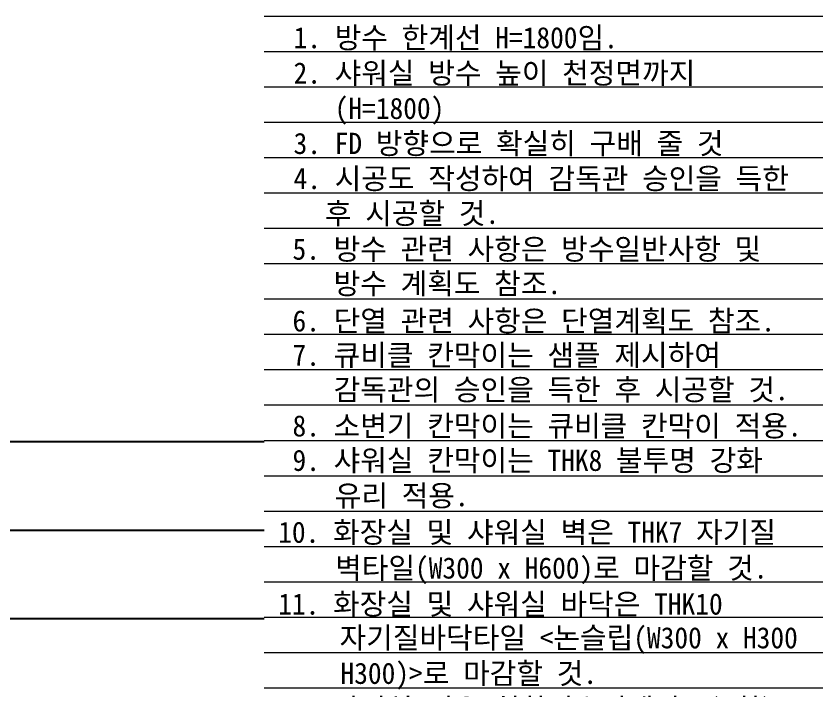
# Model space of a CAD drawing. Header units: millimetres. Extents: x -423835 to -174325, y -1379898 to -1311126.
# Drawn here: x -381433 to -375958, y -1319899 to -1315319 of the extents above; entities that cross this region are included whole.
import ezdxf
from ezdxf.enums import TextEntityAlignment as Align

# ---------------------------------------------------------------- set-up
doc = ezdxf.new("R2010")
doc.units = ezdxf.units.MM
doc.header["$LTSCALE"] = 100
doc.header["$MEASUREMENT"] = 0
doc.layers.get('0').update_dxf_attribs({"linetype": 'CONTINUOUS'})
doc.layers.get('Defpoints').update_dxf_attribs({"color": 153, "linetype": 'CONTINUOUS'})
doc.layers.add('A-XXXX-NOTE', color=3, linetype='CONTINUOUS', lineweight=25)
doc.layers.add('A-XXXX-NPLT', color=144, linetype='CONTINUOUS', lineweight=0, plot=False)
doc.styles.add('돋움체', font='')
doc.styles.get('돋움체').set_extended_font_data('DotumChe')

# ---------------------------------------------------------------- blocks, each defined once
blk = doc.blocks.new('note-toilet')
at = {"layer": 'A-XXXX-NPLT'}
for p, q in [((0, -480), (3792.8, -480)), ((0, -720), (3792.8, -720)), ((0, -960), (3792.8, -960)), ((0, -1200), (3792.8, -1200)), ((0, -1440), (3792.8, -1440)), ((0, -1680), (3792.8, -1680)), ((0, -1920), (3792.8, -1920)), ((0, -2160), (3792.8, -2160)), ((0, -2400), (3792.8, -2400)), ((0, -2640), (3792.8, -2640)), ((0, -2880), (3792.8, -2880)), ((0, -3120), (3792.8, -3120)), ((0, -3360), (3792.8, -3360)), ((0, -3600), (3792.8, -3600)), ((0, -3840), (3792.8, -3840)), ((0, -4080), (3792.8, -4080)), ((0, -4320), (3792.8, -4320)), ((0, -4560), (3792.8, -4560)), ((0, -4800), (3792.8, -4800)), ((0, -5040), (3792.8, -5040)), ((0, -5280), (3792.8, -5280)), ((0, -5520), (3792.8, -5520)), ((0, -5760), (3792.8, -5760)), ((0, -6000), (3792.8, -6000)), ((0, -6240), (3792.8, -6240)), ((0, -6480), (3792.8, -6480)), ((0, -6720), (3792.8, -6720)), ((0, -6960), (3792.8, -6960)), ((0, -7200), (3792.8, -7200)), ((0, -7440), (3792.8, -7440)), ((0, -7680), (3792.8, -7680))]:
    blk.add_line(p, q, dxfattribs=at)
at = {"layer": 'A-XXXX-NOTE', "style": '돋움체'}
for s, p in [('1. 방수 한계선 H=1800임.', (200.2, -626.1)), ('2. 샤워실 방수 높이 천정면까지', (200.2, -866.1)), ('   (H=1800)', (200.2, -1106.1)), ('3. FD 방향으로 확실히 구배 줄 것', (200.2, -1344.1)), ('4. 시공도 작성하여 감독관 승인을 득한', (200.2, -1582.3)), ('후 시공할 것.', (413.2, -1818.6)), ('5. 방수 관련 사항은 방수일반사항 및  ', (193.1, -2061.6)), ('   방수 계획도 참조.', (193.1, -2295.6)), ('6. 단열 관련 사항은 단열계획도 참조.', (193.1, -2548.7)), ('7. 큐비클 칸막이는 샘플 제시하여 ', (193.1, -2781.6)), ('   감독관의 승인을 득한 후 시공할 것.', (193.1, -3015.6)), ('8. 소변기 칸막이는 큐비클 칸막이 적용. ', (193.1, -3261.6)), ('9. 샤워실 칸막이는 THK8 불투명 강화', (193.1, -3495.6)), ('유리 적용.', (479.8, -3735.6)), ('10. 화장실 및 샤워실 벽은 THK7 자기질', (96.1, -3983.5)), ('벽타일(W300 x H600)로 마감할 것.', (482.5, -4226.5)), ('11. 화장실 및 샤워실 바닥은 THK10 ', (96.1, -4471.1)), ('자기질바닥타일 <논슬립(W300 x H300', (512.7, -4700.2)), ('H300)>로 마감할 것.', (518.9, -4941.5)), ('12. 탈의실 벽은 친환경수성페인트(2회)로', (96.1, -5184.4)), ('     마감할 것.', (28.7, -5423.5)), ('13. 화장실 및 샤워실 거울은 THK5 방습', (108.8, -5617.2)), ('거울로 마감할 것.', (486.2, -5900)), ('14. 화장실 악세사리는 핸드드라이어,', (96.1, -6151.1)), ('벽체휴지함 등 포함하여 협의할 것.', (483.1, -6381.5))]:
    blk.add_text(s, height=144, dxfattribs=at).set_placement(p, align=Align.MIDDLE_LEFT)

msp = doc.modelspace()

# ---------------------------------------------------------------- linework, layer by layer
at = {"color": 3, "ltscale": 2}
for p, q in [((-401792.9, -1318809.1), (-379750.4, -1318809.1)), ((-401792.9, -1319409.1), (-379750.4, -1319409.1))]:
    msp.add_line(p, q, dxfattribs=at)
at = {"layer": 'Defpoints'}
msp.add_line((-379750.4, -1318209.1), (-401792.9, -1318209.1), dxfattribs=at)

# ---------------------------------------------------------------- block references
msp.add_blockref('note-toilet', (-379750.4, -1314838.6))

doc.saveas('drawing.dxf')
